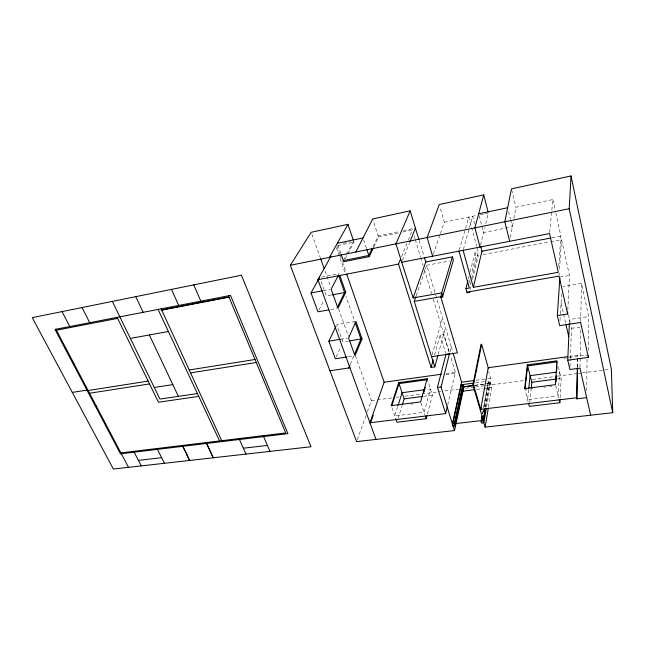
<?xml version="1.0" encoding="UTF-8"?>
<svg xmlns="http://www.w3.org/2000/svg" width="645" height="645" viewBox="0 0 645 645"><rect width="100%" height="100%" fill="white"/><g stroke="black" fill="none" stroke-linecap="round" stroke-linejoin="round"><path stroke-width="0.48" stroke-dasharray="3.23 2.42" d="M588.409 350.412L588.675 316.534L581.532 283.373L563.053 286.509M586.724 390.709L587.047 358.991M580.661 321.444L581.532 283.373M579.968 367.142L580.798 329.926M577.597 367.182L577.646 355.274L569.704 356.379M577.331 367.134L577.646 355.274M570.027 366.473L570.309 359.442M570.349 358.443L571.534 328.321L570.422 323.419M569.406 322.371L569.535 319.501L588.675 316.534M567.826 310.027L569.479 275.48L561.553 239.65L550.782 241.698M560.118 397.86L561.166 378.405L557.409 362.74M559.981 320.758L560.344 314.873M560.408 313.897L561.666 293.443M559.094 275.117L559.231 273.149M559.505 269.207L561.553 239.65M558.731 266.45L560.892 236.086L555.393 211.084M549.653 232.571L552.854 199.547L515.927 207.239L513.42 220.912M529.747 402.512L531.133 388.983M528.642 389.653L527.578 399.642L558.191 395.885L559.562 371.738L557.603 372.004M488.467 407.261L491.812 387.411L490.007 380.921L488.394 381.139L483.71 407.785M485.685 406.697L490.595 378.301L488.716 371.641M486.58 407.011L490.651 383.235L486.507 383.783M485.379 407.6L490.007 380.921M482.565 413.921L488.128 382.308L488.708 382.227L488.394 381.139M482.67 413.711L483.54 408.769M483.444 412.228L488.708 382.227M510.397 237.425L513.243 221.896M447.695 404.947L455.37 372.294L445.477 373.673M480.509 245.108L484.798 227.637M485.758 223.726L488.394 212.979L484.451 213.801M469.931 289.831L471.092 285.058M472.495 279.333L478.324 255.476L475.986 255.92L471.463 274.052M470.02 285.09L470.745 282.171M471.705 278.269L478.195 251.937L476.897 247.091M469.326 282.639L470.036 279.777M449.912 352.041L451.242 346.768L426.78 265.28L449.629 260.935M468.407 278.858L469.149 275.939M470.132 272.037L475.067 252.542L478.195 251.937M427.433 414.009L432.408 395.159L427.458 379.687M438.157 354.5L445.485 327.604M434.553 355.032L440.132 335.021L443.615 334.473L448.912 351.952M463.36 249.381L469.189 228.564M469.455 227.612L472.64 216.26L474.712 224.025M432.094 354.782L442.543 317.856M459.256 250.179L465.263 229.354M465.537 228.411L468.81 217.059L476.631 246.124M398.094 418.484L402.133 405.391M397.691 406.648L394.764 415.952L424.096 412.349L430.417 388.935L426.506 389.459M433.287 254.34L440.067 234.466M440.39 233.522L444.268 222.17L440.059 207.311M416.227 295.684L426.78 265.28M357.274 439.745L366.021 415.517M367.368 411.784L371.399 400.601L355.508 356.161M402.448 260.378L409.478 242.899M401.529 256.742L407.914 241.069M408.285 240.15L412.421 230.007L412.074 228.87M350.34 364.264L353.839 355.935L347.034 356.983M336.158 356.999L340.955 346.357M373.874 246.842L378.534 237.046L372.713 218.953M373.076 246.592L378.172 235.933L399.481 231.499M318.904 310.052L323.983 300.344M345.083 259.056L347.413 254.606M347.881 253.719L353.952 242.157L353.581 241.053L350.735 241.649M343.285 260.588L346.099 255.259M346.567 254.372L353.581 241.053M343.148 243.23L349.784 241.843M403.359 230.692L415.404 228.177M444.268 222.17L476.574 215.438M480.517 214.616L483.468 214.003M337.827 245.503L353.952 242.157M378.534 237.046L398.868 232.829M402.738 232.023L412.421 230.007M321.557 277.1L339.214 273.673M552.015 237.787L560.892 236.086M483.226 254.549L549.798 241.883M323.33 290.637L329.974 289.395M331.119 295.039L326.297 295.934L320.621 280.244M330.869 309.527L336.811 308.471M559.916 277.14L569.479 275.48M340.6 339.262L347.462 338.149M348.631 341.003L342.947 341.923L336.706 324.677L354.823 321.597L345.946 296.297M571.534 328.321L580.863 326.91M445.768 374.632L455.66 373.262L450.436 355.951M563.98 358.233L567.955 357.677M568.946 357.54L587.087 355.024M476.099 380.252L486.733 378.825M487.701 378.696L490.595 378.301M475.567 382.848L486.427 381.397M474.76 385.331L485.532 383.912M474.744 385.396L485.524 383.969M486.499 383.839L490.643 383.291M371.399 400.601L376.358 399.956M377.349 399.827L392.208 397.868M396.175 397.352L399.15 396.957M405.092 396.183L440.769 391.491M444.728 390.975L458.603 389.153M465.553 388.242L474.543 387.056M475.542 386.927L485.532 385.613M486.532 385.484L526.473 380.236M532.464 379.454L556.433 376.301M557.433 376.172L577.404 373.552M578.404 373.415L581.403 373.02M582.403 372.891L610.363 369.222M423.636 396.304L432.408 395.159M476.897 389.354L482.863 388.572M483.855 388.443L491.812 387.411M557.248 378.913L561.166 378.405M411.171 404.125L413.131 403.875M526.925 389.387L524.941 389.636L528.336 402.528M530.899 388.879L532.883 388.629M543.8 387.242L545.783 386.984M549.75 386.476L551.741 386.226M311.866 234.183L320.323 257.823M325.064 271.061L330.812 287.138M338.593 308.882L348.405 336.303M336.368 247.688L345.905 275.189M391.854 407.551L395.385 417.742M337.948 245.132L340.778 253.316M336.883 245.705L339.834 254.235M340.165 255.178L341.149 258.024M342.463 261.814L346.067 272.246M363.643 239.787L366.392 248.099M420.983 402.875L424.99 415.082M419.145 240.392L424.047 256.355M440.132 335.021L445.719 353.387M414.163 235.78L415.033 238.666M415.324 239.626L420.54 256.928M420.83 257.887L423.152 265.579M424.313 269.425L431.57 293.459M433.311 299.232L449.275 352.106M451.242 346.768L452.919 352.509M488.128 382.308L488.467 383.517M475.067 252.542L475.986 255.92M479.162 215.672L483.597 232.531L512.348 226.774L510.703 220.114M508.591 211.552L510.469 219.163M555.708 385.718L558.667 397.836M511.711 189.832L515.927 207.239M561.069 303.118L565.697 323.266M568.438 314.679L570.196 322.444M552.854 199.547L555.176 210.125"/><path stroke-width="0.97" d="M590.651 415.203L579.952 368.142L569.914 369.488L567.753 360.216L588.353 357.386L588.369 355.387M586.66 397.651L576.767 398.844L577.573 368.174M576.767 398.844L577.307 368.118M567.753 360.216L569.366 323.322M588.353 357.386L580.637 322.444L559.683 325.652L557.336 315.607L567.64 313.978L567.729 312.003M528.586 403.488L529.351 406.374L559.86 402.722L560.013 399.803M485.209 408.591L483.161 420.419L485.129 427.111L612.75 412.711L569.196 208.722L571.035 175.956L511.477 188.864L504.809 221.783L509.695 241.294M555.958 381.743L556.329 375.769M556.635 370.794L556.941 365.82M557.336 315.607L559.852 278.124M531.23 388.016L531.827 382.219L527.36 364.901L556.941 360.821L555.45 384.67L524.667 388.604L527.36 364.901M528.747 388.653L530.134 375.656L556.619 372.133M525.054 388.653L527.618 365.909L557.191 361.837M485.129 427.111L488.297 408.253M446.864 354.178L449.46 353.799L441.075 386.96L452.379 423.983L483.315 420.403L485.346 408.656M486.241 408.986L483.871 422.822L481.541 423.088L481.17 421.83L482.218 415.896M482.154 416.67L481.452 420.613L481.791 421.757L481.17 421.83M481.791 421.757L482.137 419.782M480.396 410.454L480.92 407.543M576.509 397.763L480.719 409.349L488.225 367.723L567.713 356.653M483.315 420.403L472.898 384.92L481.033 344.374L481.622 344.285L488.499 368.698M480.719 409.349L473.527 384.831L481.622 344.285M455.152 424.829L463.626 385.557L463.062 385.629L454.548 424.902L455.152 424.829L455.539 426.079L453.121 426.353L452.379 423.983L461.594 382.203L453.201 353.468M353.267 240.125L347.953 224.323L311.188 232.297L290.315 265.297L356.604 441.607L454.515 430.562L463.989 386.758L463.626 385.557M452.685 423.95L461.312 384.743M346.728 274.141L384.138 382.203L369.916 422.757L445.663 413.59L447.243 406.866M355.871 251.993L372.713 218.953L410.196 210.826L395.957 243.866L401.706 262.225L549.556 233.571L558.312 272.327L473.341 287.307L481.968 251.219L480.67 246.366M469.463 291.742L469.625 292.338L467.117 292.774L465.94 288.613L467.915 280.809M445.663 413.59L437.423 387.443L446.001 354.307M395.699 418.637L396.941 422.225L426.192 418.726L426.934 415.896M432.634 256.226L427.127 237.545L439.269 204.521L483.726 194.887L474.905 227.846L480.033 247.043M400.779 258.581L398.529 264.111L431.102 367.416L434.803 366.892L437.899 355.451M427.151 378.736L420.669 401.891L391.201 405.657L398.691 382.662L427.151 378.736L427.458 379.687L399.013 383.598L391.829 405.697M423.95 392.249L425.297 387.411M431.102 367.416L433.23 359.797M441.656 292.894L452.419 256.879L425.773 261.991L413.139 297.917L441.656 292.894L442.873 296.998L440.914 297.345M441.873 292.951L440.737 296.756L457.41 352.855L431.561 356.677L414.243 301.384L415.896 296.627M402.424 404.455L404.157 398.836L398.691 382.662M397.989 405.721L402.085 392.708L424.555 389.717M370.27 423.725L373.237 415.227M409.849 241.98L415.404 228.177L410.196 210.826M362.047 338.843L354.968 355.758L348.598 337.964L355.935 321.412L362.047 338.843L349.582 340.85M348.784 367.964L349.953 365.183M354.589 354.153L360.942 339.02L355.145 322.516M347.034 356.983L335.36 358.773L328.845 341.173L335.876 326.41M341.092 254.219L343.68 261.717L369.206 256.629L373.447 247.728M372.23 248.373L368.827 255.476L343.285 260.588M339.867 275.544L345.752 292.338L337.972 308.262L331.135 289.178L338.319 275.399M337.246 307.584L344.632 292.548L338.407 274.826M375.979 439.422L317.912 279.688L331.046 256.162M328.886 309.874L317.977 311.817L310.995 292.951L319.614 277.479M329.458 257.355L347.953 224.323M337.319 243.31L363.038 237.941M478.663 213.793L507.655 207.746M290.315 265.297L569.196 208.722M56.421 330.208L117.64 318.38M161.621 309.882L228.886 296.894M317.912 279.688L398.529 264.111M161.742 310.148L228.999 297.16M481.968 251.219L551.024 237.973M310.995 292.951L322.379 290.814M332.086 294.862L345.752 292.338M64.685 347.832L65.597 347.663M130.419 338.391L168.401 331.506M465.94 288.613L469.302 288.017L458.982 251.123M414.243 301.384L442.704 296.41L453.371 260.225L452.419 256.879M466.948 292.177L559.03 276.108L567.64 313.978M73.377 364.336L74.28 364.183M328.845 341.173L340.6 339.262M189.219 369.98L255.025 359.483M190.557 372.883L256.291 362.506M72.305 392.41L87.825 389.959M88.123 390.531L148.165 381.098M89.55 393.24L149.543 383.92M154.228 387.468L172.836 384.622M95.081 405.592L95.976 405.455M329.966 370.754L349.937 367.795M197.418 393.563L159.928 399.07L112.343 301.4M198.741 396.385L158.46 402.238L117.14 317.372M384.138 382.203L441.519 374.221M461.594 382.203L474.164 380.51M437.423 387.443L441.075 386.96M473.591 383.106L461.03 384.783L461.481 386.299M472.898 384.92L473.527 384.831M404.157 398.836L422.668 396.433M462.989 391.16L473.922 389.741M531.827 382.219L556.272 379.042M120.905 452.887L285.711 432.948L228.427 295.805M138.417 460.377L161.613 457.684M182.712 446.324L186.977 454.749M243.367 448.21L267.409 445.421M55.905 329.24L128.5 467.335M62.049 311.608L69.773 326.547M141.271 465.9L133.733 451.331L134.16 452.177M82.068 307.544L89.703 322.685M157.009 448.517L164.427 463.287M182.89 446.308L189.735 460.433M186.744 454.773L189.501 460.457M149.342 334.957L178.391 396.361M206.198 442.567L213.221 457.781L206.618 443.446M135.764 296.652L143.15 312.333M158.081 309.439L219.574 440.946M161.145 308.842L221.695 440.688M239.061 438.592L245.995 454.08M171.514 289.395L178.705 305.44M193.774 284.88L200.845 301.15M263.192 435.665L269.981 451.379M320.662 258.766L324.048 268.223M366.691 249.018L369.206 256.629M425.297 415.993L426.192 418.726M401.706 262.225L413.139 297.917M431.561 356.677L434.778 366.892M454.548 424.902L454.193 423.773L462.739 384.557L463.062 385.629M452.451 423.975L454.515 430.562M415.404 228.177L418.863 239.448M424.337 257.299L425.773 261.991M463.094 250.325L473.341 287.307M483.726 194.887L488.144 212.028M559.142 399.795L559.86 402.722M565.915 324.225L568.777 336.698M571.035 175.956L611.363 369.085L612.75 412.711M241.44 275.213L32.25 317.646L113.359 469.044L311.003 446.751L241.44 275.213M230.491 295.402L54.994 329.41L120.462 453.83L287.912 433.65L230.491 295.402M473.777 385.46L463.989 386.758L473.769 385.525"/></g></svg>
